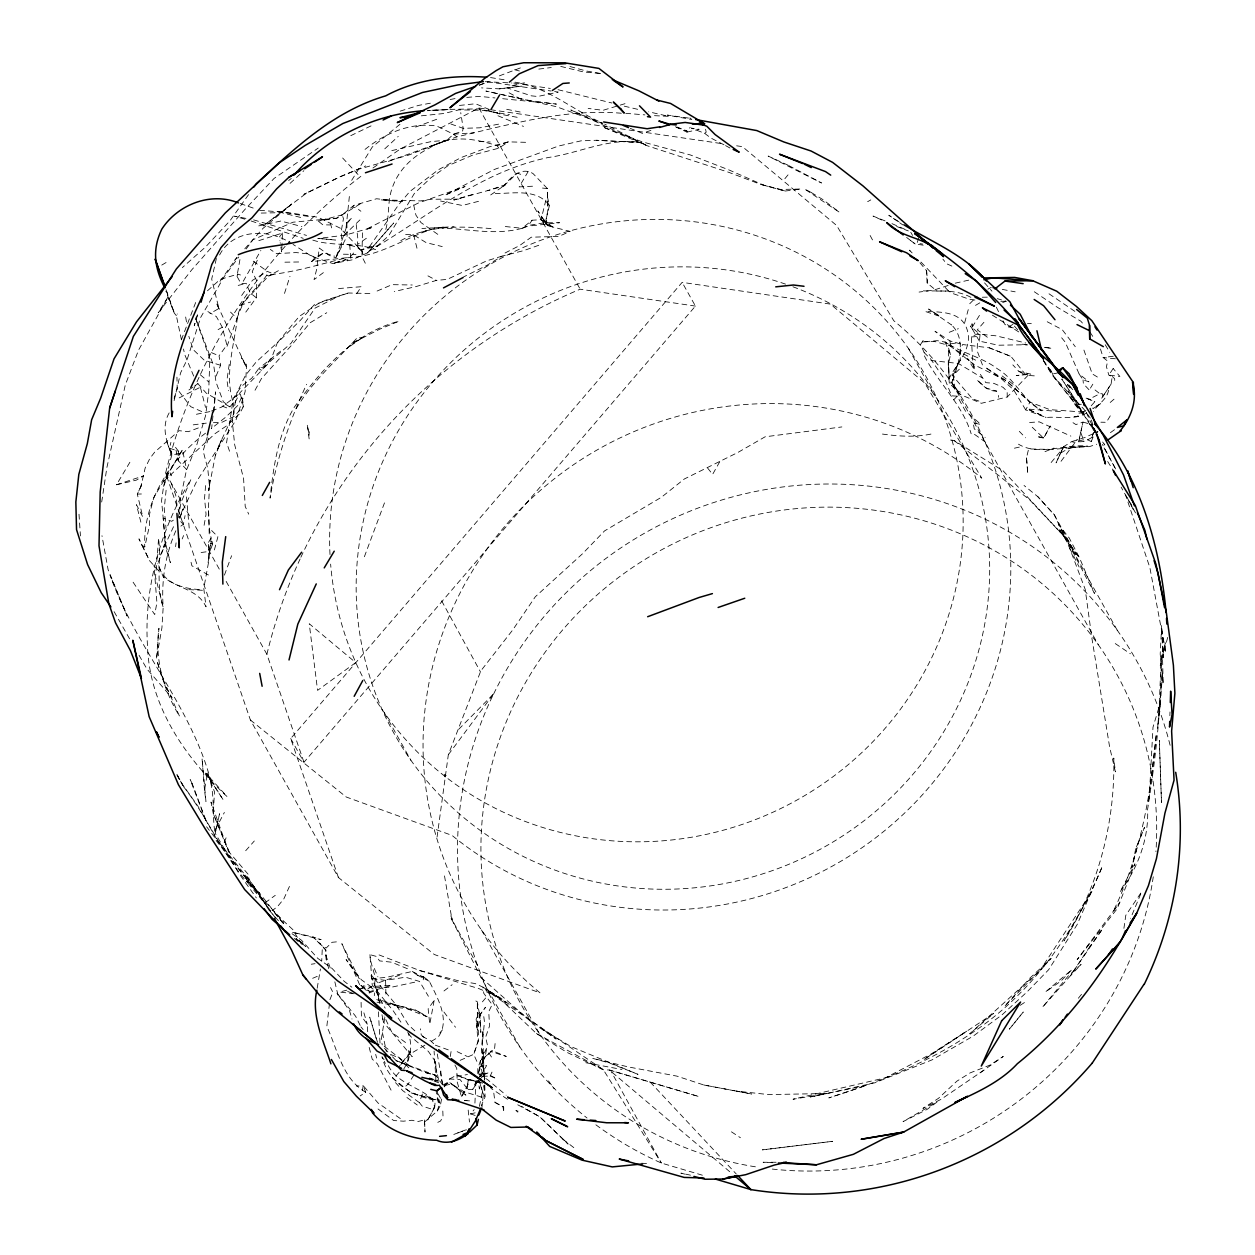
<?xml version="1.0" encoding="UTF-8"?>
<svg xmlns="http://www.w3.org/2000/svg" width="1255" height="1255" viewBox="0 0 1255 1255"><rect width="100%" height="100%" fill="white"/><g stroke="black" fill="none" stroke-linecap="round" stroke-linejoin="round"><path stroke-width="0.75" stroke-dasharray="5 3.75" d="M328.716 968.593L326.284 959.746L325.782 949.972L313.107 936.999L321.107 939.666L292.07 932.167L313.107 936.999L320.072 943.666L322.394 946.192L321.704 961.314M326.284 959.746L325.782 949.972L320.072 943.666M505.059 252.992L519.586 245.572L531.257 237.211L558.742 236.395L570.178 231.406L548.247 225.869L546.003 219.688L547.949 210.04L547.4 188.579L533.046 173.582C521.327 166.24 510.314 177.551 503.647 186.148L453.839 200.031L472.962 194.352M403.686 1069.103C410.793 1058.2 413.036 1044.458 407.781 1032.269M948.278 364.829L948.482 347.713L950.537 354.6L948.278 364.829L949.204 377.535L948.451 361.817L949.204 382.995L960.483 394.635L981.363 403.294L1007.263 396.988L1029.492 373.833L1016.252 375.59L1030.826 374.147L1018.95 371.464L1012.832 364.891M482.798 1039.015L484.461 1021.727L483.677 1015.797L479.771 1014.762L480.822 1032.457L480.1 1014.573L485.512 1007.263L480.1 1014.573M479.206 1012.581L479.41 1021.79L477.402 1030.135L476.131 1019.138L479.206 1012.581L477.324 1001.788L474.594 1000.235M468.178 1110.048L469.48 1122.033M362.444 232.803L361.942 256.538L366.962 266.593M468.178 1084.147L460.805 1097.733L467.142 1088.352L468.272 1079.535L475.629 1081.685L479.222 1081.496M245.776 312.119L256.334 297.764L256.82 280.885L252.224 271.755L257.887 258.922M977.394 343.399L977.159 350.835L982.916 366.193M1169.88 715.727L1170.005 711.962M384.846 1017.319L381.3 1039.344L382.226 1044.897M424.535 1119.931L425.006 1132.057L424.535 1119.931L417.68 1121.594L411.969 1120.26L403.404 1121.186L393.678 1120.542L375.543 1107.145M346.098 227.579L349.486 195.262M374.319 995.701L374.445 992.862M204.502 790.179L202.055 758.506L205.946 801.427L204.502 790.179L207.452 773.049C216.001 792.376 211.53 813.209 215.06 833.289L219.547 813.742L215.217 833.289L238.764 873.182L256.334 897.874M258.828 240.646L282.532 233.006L281.653 251.894L280.194 242.654M474.923 1103.114L476.037 1079.629M209.209 533.893L208.44 507.742L209.82 480.289L208.408 490.768L215.405 455.251L221.445 440.05L215.405 455.251M207.452 773.049L214.448 791.67L213.334 813.836L230.167 854.106L228.567 851.423L210.997 802.071L213.334 813.836L228.567 851.423L248.914 875.19L248.474 883.551L259.801 893.403L284.054 924.417L274.28 912.479L292.823 929.594L301.122 943.744L305.64 946.458L295.976 938.505L298.549 941.125M484.759 1085.057L485.073 1096.854L481.261 1105.812M479.959 1078.327L479.347 1088.979L478.343 1080.069M379.088 954.93L419.625 970.507L458.765 980.908L475.206 983.559L483.002 987.183L483.787 993.348L492.148 1004.533L488.744 1011.671L489.528 1026.025L485.638 1037.179L487.583 1045.823L481.387 1059.816L492.368 1050.749L490.281 1051.439L506.283 1056.428L492.368 1050.749L480.477 1060.569L482.406 1062.201L483.3 1048.521L484.085 1077.841M979.418 341.125L971.684 327.994L972.029 323.743L972.986 329.908L970.35 325.971L980.045 334.552L979.418 341.125L998.211 345.219L1026.731 344.717M407.828 1061.134L408.706 1050.451L412.189 1056.694L383.465 1022.166L382.21 1016.315M205.6 485.591L204.549 498.047L206.055 514.346L203.875 526.567M213.93 411.311L215.546 391.874L211.624 428.535M423.249 979.794L423.515 976.735L417.24 975.072L412.22 971.464L386.728 977.284L372.155 978.727L375.622 987.544L373.519 991.23L369.205 992.925L359.479 984.344L341.846 943.697L359.228 978.696L346.098 959.557L361.409 979.794L372.672 987.905L391.67 987.167L417.695 981.551M494.595 1048.521L495.349 1040.991M437.069 837.007L448.333 754.71L480.806 670.907L512.683 630.01L535.305 596.784L582.461 553.8L604.518 530.928L661.432 497.247L684.367 478.971L737.94 452.428L765.126 436.787L841.854 426.935M166.115 490.25L164.248 508.62L166.037 528.449M958.475 362.946L953.251 375.12L951.996 382.806L960.483 394.635L955.149 389.929L951.996 382.806C957.989 364.515 967.825 339.917 950.882 324.229L951.604 324.998L928.574 309.028L940.466 316.558L925.155 311.413C940.56 312.071 961.095 311.209 967.009 329.281C973.582 348.466 956.043 363.621 948.607 379.622M481.716 1109.436L483.363 1094.313L479.786 1081.841M175.826 530.771C165.174 555.322 161.268 580.877 163.181 607.2C155.808 584.752 161.22 561.189 158.616 538.222L155.542 577.096L163.181 607.2L161.926 627.767L156.436 659.142L158.946 628.253C154.632 659.393 163.354 689.701 179.559 716.276L160.499 673.464L157.016 660.867L164.829 685.152L172.045 697.827L146.976 669.088L137.642 652.82M329.485 1003.498L326.818 1026.449C337.47 1049.117 342.207 1078.735 365.707 1092.258L360.185 1095.897M178.806 512.024L180.328 499.082L186.399 470.374L196.862 444.615L205.6 415.593L208.707 391.623L209.836 358.585L195.356 317.672L213.821 366.084L216.017 382.179L223.359 401.835L229.963 406.918L233.289 402.635C224.065 374.884 234.277 345.69 237.368 317.672C240.427 298.91 257.149 289.732 266.797 275.065C294.125 272.429 320.103 264.272 346.615 257.73C377.049 257.432 402.918 239.187 430.967 229.445L443.36 226.998M169.158 412.895C161.346 426.527 166.178 441.603 171.81 454.906L163.589 486.407L161.566 500.557L165.487 543.054L157.848 563.62L163.134 576.625C176.484 588.25 197.945 589.081 206.04 606.855L203.765 588.391L208.738 561.299L211.107 537.862L209.412 529.845L208.44 507.742M998.353 397.27L998.572 395.466M175.59 546.647L176.077 542.835M431.453 1041.274L437.87 1037.446C451.078 1020.315 437.211 997.584 429.351 981.284L423.515 976.735M468.272 1079.535L467.142 1088.352L460.052 1079.582L449.541 1078.971L443.972 1086.783M229.21 364.436L226.951 380.045L228.473 390.729M1123.915 928.355L1125.798 915.319L1141.611 891.866L1130.614 918.284M165.346 536.34L163.73 547.337L165.487 543.054L170.382 562.679L165.456 547.023L163.213 518.095L171.715 521.311L175.92 518.378M101.686 502.031L106.91 467.378L125.28 385.065L138.474 350.271L168.201 296.729L158.24 312.762L191.717 269.872L244.772 209.632L274.092 178.43L318.237 148.059M256.334 297.764L250.153 292.854L246.184 283.332L240.976 283.614L236.975 276.226L240.442 256.757M208.079 562.538L211.295 541.407M1111.067 384.124L1101.529 398.447L1111.067 384.124L1112.259 376.484L1108.824 375.135L1106.471 366.742L1107.616 361.064L1103.161 357.581L1100.321 348.545M369.88 293.529L348.325 292.995L325.5 300.29L317.562 304.039L299.176 316.511L277.496 342.537L256.098 362.068L245.353 375.559L236.866 392.831L232.206 420.519L234.701 444.882L243.564 478.265L245.211 506.44L248.71 514.173M450.278 1056.506L451.173 1050.921L433.038 1044.333M317.186 988.234L320.417 969.001M181.347 339.87L196.298 300.824M482.406 1062.201L485.073 1057.4L486.422 1049.698M158.616 570.758L149.612 560.765L138.96 538.866L142.129 545.407L144.733 546.976L149.361 526.237L149.612 513.923L153.816 497.357L182.979 448.976L163.778 481.151L215.17 433.555L227.202 425.429L239.768 413.632L243.439 406.432L242.168 395.921L238.121 405.161L225.931 416.974L211.342 428.551M178.304 517.515L181.097 502.298L190.964 479.347C160.766 529.328 143.839 587.089 147.478 645.682C149.314 705.436 184.626 757.032 227.092 796.596L205.71 773.111L223.374 800.062L210.134 779.308L210.981 781.755C191.78 706.44 135.744 648.129 110.079 575.214L127.116 616.048L108.118 569.692L101.969 535.712M1063.565 446.733L1056.083 462.86L1063.565 446.733L1071.597 441.635L1074.374 442.34L1083.112 439.83L1087.693 439.815L1091.285 441.619L1092.509 435.124L1095.584 429.445M362.413 1090.219L363.26 1085.732L356.357 1086.061M385.803 229.414C389.693 215.436 387.168 200.8 392.517 187.089C398.902 169.284 412.832 156.389 429.477 148.059C450.2 134.222 475.096 138.505 497.153 145.753L508.338 141.862L525.61 142.317M180.861 526.096L183.34 524.37L185.065 515.632M1080.853 432.85L1084.085 441.493L1078.641 441.901L1082.987 422.088L1092.525 424.755M547.353 196.643L549.439 205.459L546.003 219.688L544.105 220.974L548.247 225.869L544.105 220.974L545.454 218.511L546.678 224.457L537.846 210.997L546.505 224.018L553.173 227.39L543.18 220.017L546.505 224.018M479.379 1106.392L482.375 1092.085L479.598 1081.669M216.378 258.483L211.703 279.049L218.919 308.495L209.93 313.625M179.606 453.432L172.421 454.843L169.566 448.192L170.915 442.34M174.116 400.596L180.579 372.892L187.058 359.793L200.596 317.562L224.08 276.806L238.764 256.993M424.457 1122.096L437.352 1111.036L440.427 1105.326L437.069 1098.015L437.681 1090.83M1026.512 457.793L1027.798 473.888L1026.512 457.793L1028.629 448.929L1052.443 449.463L1087.52 446.152C1065.166 443.533 1038.748 456.569 1018.464 444.176M308.918 432.489L307.193 424.598L309.154 438.952L309.122 431.657M545.862 200.173L541.046 219.703L548.247 225.869L541.046 219.703L532.073 220.221L522.143 228.3C489.121 237.273 455.345 225.022 421.915 228.583M140.874 522.174L136.45 504.667L142.772 516.903L137.313 494.094L140.905 486.485L145.172 467.974L149.847 458.467L154.71 452.114L179.057 430.669L188.36 431.689L199.906 427.359M1167.683 637.414L1160.279 665.715L1161.204 657.102L1165.299 642.827L1162.506 656.334L1163.212 684.414L1160.2 654.106L1161.675 625.178L1163.212 657.714L1161.346 627.39L1165.77 652.898L1149.862 567.589L1125.61 495.066M214.385 549.941L217.899 536.748L210.84 529.751M964.671 322.708L968.264 309.609M437.352 1111.036L438.858 1105.577L436.207 1091.693M140.544 487.662L141.69 483.693M197.396 314.895L194.258 325.767L198.165 312.699M441.556 1099.051L440.427 1105.326L439.062 1099.662L437.069 1098.015M1078.641 441.901L1082.987 422.088L1075.927 424.582L1070.703 421.194M519.852 1047.015L480.947 977.425L452.051 920.025L444.035 873.119M207.342 436.818L203.137 450.937L207.75 468.554L209.412 485.434M918.738 237.666L917.013 243.203L922.629 244.05M284.493 293.419L289.983 276.335M206.934 442.999L209.287 435.767M458.483 199.137L431.359 199.231L420.441 200.91L380.594 199.827L402.353 201.6L376.563 198.761L353.816 205.396L342.223 214.887L343.446 218.668L341.329 230.732L341.47 246.121L335.838 257.824L346.506 227.108L346.866 222.872L351.761 217.711L346.553 224.206L346.866 222.872L347.117 236.097L335.838 257.824L329.249 255.408L319.241 248.019L316.731 269.056L314.048 279.63L323.366 272.633M179.967 518.111L182.916 509.075L179.12 517.939M174.131 398.212L177.237 389.034L176.939 377.128M212.66 543.87L209.93 551.51L208.314 542.74L211.107 537.862L212.66 543.87L208.314 542.74L208.738 561.299M388.313 1065.668C398.055 1084.649 421.915 1087.191 435.124 1101.859L434.701 1107.083L431.908 1109.185L422.245 1106.157L419.327 1102.565L422.417 1093.889L432.002 1098.721M227.045 346.286L237.368 317.672M224.425 575.135L231.595 555.73M364.374 556.749L384.595 502.58M484.43 1077.747L483.897 1070.107L480.477 1060.569L477.81 1068.429L477.747 1074.735L479.943 1066.452L482.453 1063.032L478.422 1073.056M235.124 402.353L240.05 392.658L261.652 370.413L271.425 358.459L277.292 342.897L300.306 320.402L314.425 304.589L348.325 292.995M1108.573 390.274C1107.004 399.623 1097.717 403.984 1093.529 411.499M329.924 999.67L332.857 992.234L330.567 987.591M1091.285 441.619L1093.168 436.818L1097.968 431.563L1084.681 437.571L1071.597 441.635M163.589 486.407L168.139 474.876M182.179 538.944L183.575 535.556M224.19 842.466L227.186 835.155M216.095 376.045L220.613 365.315L219.045 355.871L226.873 345.015L222.292 327.226L216.378 316.589L204.941 309.844M296.243 408.597C312.338 381.285 336.497 360.42 357.612 337.36L361.832 338.019L351.102 343.745L379.81 329.139L399.012 321.217C352.984 333.234 321.092 370.084 294.329 407.153C277.935 434.638 273.433 466.829 270.06 498.125C276.571 458.593 289.717 420.535 306.596 384.297M1034.293 375.857L1026.135 375.308L1010.934 356.404L989.238 347.808L962.554 344.529L960.42 349.533L960.201 360.122L952.121 375.104L972.421 398.808L980.986 401.788M236.975 276.226L237.885 274.139L241.76 275.41M289.45 886.438L283.818 898.925L277.606 906.471L272.1 910.722M160.389 555.055L174.225 525.202M490.172 1076.1L496.431 1078.641L485.952 1073.182L481.12 1074.28L481.826 1076.272L490.172 1076.1L491.991 1072.115M369.205 992.925L369.849 991.544L391.638 985.379L371.621 986.54L366.507 989.85L359.479 984.344L369.849 991.544L366.507 989.85M1092.509 435.124L1095.584 429.728M468.052 1089.497L472.711 1089.356L477.653 1081.057M140.905 486.485L137.313 494.094L141.407 493.984M179.261 518.001L196.659 481.371L235.971 420.096L245.133 391.67L246.592 364.938L241.478 357.659L246.513 367.276L216.252 302.753L218.919 308.495M218.15 447.188L234.105 413.036L233.289 402.635M361.832 988.611L363.26 985.803L370.523 987.23L375.7 990.964L385.191 1008.157M215.374 829.571L224.363 812.456M181.41 339.697L176.343 315.648L177.269 313.938M434.293 1107.898L427.5 1120.448L434.701 1107.083L432.285 1099.647C410.212 1095.254 387.575 1080.461 382.289 1057.416M255.032 390.258L261.401 378.649L291.395 345.439L310.063 322.802L326.771 312.73M1060.381 411.593L1027.5 409.036L1025.696 409.883L1013.663 389.866L1001.6 379.01L985.175 367.291L1006.086 380.61L1029.947 402.133L1025.696 409.883L1046.105 417.523C1060.083 416.08 1074.641 420.88 1087.144 412.503L1077.527 413.287L1078.092 416.519L1070.546 416.77M719.727 461.777L712.605 474.39L707.679 468.115M243.25 281.277L260.867 250.435M505.294 226.528L522.143 228.3L528.041 226.151L532.073 220.221M979.465 315.397L971.684 327.994M116.495 484.759L143.713 475.818L136.356 480.132L116.495 484.759L130.504 461.228M480.053 1076.555L486.642 1065.511L479.943 1066.452L480.053 1076.555L487.944 1072.915M1110.283 415.829L1106.345 422.308L1100.87 422.198M1090.422 388.124L1092.838 384.187M351.698 180.344L372.327 146.961L400.549 123.806M410.636 1051.361L398.557 1067.33M477.151 1080.508L474.186 1085.183L478.484 1080.649L475.629 1081.685M478.139 1078.955L481.12 1074.28M413.915 1075.049L408.126 1084.1L404.267 1087.473M675.425 126.724L686.971 132.12L690.203 127.226M356.687 293.67L361.346 286.705L336.12 288.76M219.625 254.938C233.022 228.739 269.496 228.237 291.458 243.58M219.97 281.371L236.866 257.652M472.711 1089.356L478.783 1080.633M1061.04 461.291L1077.433 439.375M248.553 194.603L230.041 220.723L205.647 246.89L182.336 267.597M241.65 295.49L252.412 280.351L267.346 271.409L274.202 274.17L268.57 276.037L241.729 304.385L243.752 301.655L236.881 318.378L229.822 311.397M353.816 205.396L352.514 207.216L356.169 207.703L360.891 211.264M246.137 249.023L252.961 239.752L293.043 222.198L336.795 218.182L342.223 214.887L318.174 221.053L322.88 224.849L330.002 224.927M369.425 246.78L398.635 204.753L409.742 191.591L438.434 169.723L461.071 157.581L489.685 146.725L508.338 141.862L498.863 148.168L473.041 154.977L448.082 165.66L430.967 177.708L414.432 193.348L388.642 235.846L377.175 246.09L361.503 249.745L369.425 246.78L377.175 246.09M448.333 754.71L493.623 693.858A364.264 352.169 -29.2 0 0 477.527 965.456A363.777 351.698 -29.2 0 0 587.011 1118.001M282.532 233.006L279.316 237.117L279.912 240.803M444.254 1086.908L447.878 1082.375L443.674 1085.528M528.182 171.527L519.131 186.901L533.689 186.164M923.178 340.45L920.59 344.45L924.198 352.671L923.335 353.753C936.748 381.818 961.973 403.216 971.166 433.775M784.861 178.728L789.05 173.614M1078.343 998.227L1081.794 994.023M400.878 1064.522L408.989 1054.671L425.037 1045.101M1051.141 462.53L1063.628 447.549L1087.52 446.152M439.783 1033.053L442.513 1029.79M482.422 1001.851L486.234 997.301M395.858 1076.178L400.141 1071.08M475.174 1115.46L470.562 1113.891L474.17 1109.655M338.411 877.496L290.705 738.552L682.155 282.359L830.434 304.118L924.653 382.979L981.771 478.171A340.544 329.234 -29.2 0 0 505.216 525.861A340.544 329.234 -29.2 0 0 540.074 992.893L434.246 954.475L338.411 877.496L250.404 720.025L165.629 473.088A525.735 508.291 -29.2 0 1 285.167 246.341M290.705 738.552L303.961 762.271L695.427 306.095L682.155 282.359M346.615 257.73L311.569 261.62L315.099 257.557L323.868 252.773L334.52 256.13M367.605 252.82L393.678 222.998L367.605 252.82L351.902 259.911L332.857 263.566L311.789 256.381L293.027 244.396M983.92 322.315L977.316 329.845L987.999 337.705M1091.191 405.836L1094.862 401.663L1084.947 397.647L1094.862 401.663M245.682 850.733L254.31 840.991M234.387 260.46L236.975 257.542M244.756 248.835L262.891 228.488L291.74 203.969L263.346 225.9L306.644 193.003L339.948 176.829L365.691 165.927M353.706 253.008L347.259 260.224L345.753 259.675L332.857 263.566L345.753 259.675M271.425 358.459L263.252 367.04L258.718 368.594L251.863 378.084L241.368 386.43L233.367 398.306L226.59 442.56L229.947 452.443M953.706 399.843L957.204 396.172L965.44 411.044L980.924 424.425L973.205 422.951L974.272 428.865L985.206 437.446M458.781 729.233L493.623 693.858M969.739 303.741L977.143 296.243M479.724 1079.394L485.952 1073.182M343.745 235.595L360.53 219.343M959.322 369.237L953.251 375.12L955.149 389.929L960.357 392.156M306.644 193.003L303.836 194.4L339.948 176.829L358.648 169.205L408.706 155.071L447.062 140.184L453.494 134.191L462.593 131.069L463.189 128.339L460.726 112.621M384.783 148.827L398.243 136.418M290.078 183.356L303.867 170.711M207.483 290.784L220.064 279.473L237.885 274.139M1110.22 402.463L1116.338 397.192M280.571 351.149L258.718 368.594L261.652 370.413L271.362 360.326L291.003 343.305L315.099 308.071L337.015 297.059M205.506 433.195C170.225 459.832 142.897 501.467 144.733 546.976M288.634 180.532L291.317 178.445M443.988 990.979L452.145 984.704M503.647 186.148L517.186 173.127L522.441 174.931M365.048 149.392C385.269 133.203 410.354 122.08 436.756 126.033L453.494 134.191L456.836 136.873C511.02 124.214 565.503 108.354 621.868 113.279M265.04 902.8L275.269 895.348M1110.424 432.661L1114.707 429.571M311.569 261.62L323.868 252.773M686.971 132.12L699.176 129.296L691.364 128.12L704.62 133.312L706.204 132.183L705.53 129.234M980.03 1072.899L1003.263 1056.443L989.756 1065.197L970.084 1072.915L956.89 1081.167L938.458 1098.345L922.927 1108.369L941.077 1099.317L983.857 1070.186M188.925 389.96L193.443 386.791M194.949 385.74L197.961 383.638M366.382 238.262L357.424 244.521L357.895 239.125L356.216 224.472M350.396 346.004L361.832 338.019M286.454 244.898A525.735 508.291 -29.2 0 1 360.201 176.861L363.385 174.649M372.97 167.982L400.094 149.125L478.908 107.993L488.603 109.42M490.705 194.933L505.639 184.626L487.615 190.713M1020.268 1005.286L1024.457 1002.525M1093.074 408.612L1100.494 403.734L1092.634 408.173M481.387 1059.816L485.073 1057.4M360.263 203.843L336.795 218.182L318.174 221.053M538.756 245.29L523.712 250.608L502.141 256.114L487.066 265.26L463.597 276.916M975.496 305.404L981.363 301.906M161.77 265.087L167.166 261.887M1002.965 320.747L1004.628 324.135L1008.534 326.928L1012.973 324.339M218.088 329.641L222.292 327.226M369.111 251.173C427.092 216.989 480.712 171.559 548.372 157.487C579.669 153.094 609.303 137.203 641.634 142.599L596.423 140.278L581.034 140.842L558.381 146.082L494.345 169.472L445.007 195.215L465.072 186.524L418.15 203.09L365.346 229.712L372.986 227.249L345.203 235.14L318.582 238.419L335.399 240.05L317.688 238.34M1060.679 453.008L1067.738 448.945L1074.547 447.141L1071.362 447.659L1089.45 446.607L1096.76 444.223M1102.91 397.019L1102.361 393.725L1099.819 393.756L1088.807 399.357M867.644 201.663L870.782 199.922M987.92 289.168L991.246 287.332M1087.693 439.815L1093.168 436.818M278.39 270.704L268.57 276.037L266.797 275.065M449.541 1078.971L456.945 1075.002L467.268 1079.426L482.281 1082.955M974.57 367.229L972.845 363.699L967.511 358.632L974.664 370.115L972.845 363.699L971.307 336.952L977.253 333.924L996.078 335.838L1025.696 342.991M179.183 397.882L199.592 387.607M433.352 1099.129L432.285 1099.647L439.062 1099.662M437.775 1122.347L440.599 1120.966L443.015 1116.275L442.811 1111.052M350.773 135.666L371.213 125.814M522.143 228.3L528.449 225.445L544.482 222.763L559.542 222.715L528.041 226.151M460.13 1060.35L473.731 1054.31L478.626 1040.238L477.324 1001.788L477.402 1030.135M377.096 291.035L392.109 284.65L412.252 284.995M312.652 978.304L320.182 975.119M176.955 774.931L180.281 781.394L197.788 805.945L216.801 839.438L251.8 883.363L266.876 905.922L247.502 882.532L244.803 874.453L248.474 883.551L247.486 875.77L248.914 875.19M400.769 240.646C429.43 224.41 462.766 226.261 494.36 228.849M499.349 75.88L522.237 67.205M1044.976 451.659L1053.965 448.051M949.235 332.308L958.365 328.653M453.792 1134.457L465.432 1129.986M211.546 410.981L221.759 407.044L240.144 393.097L243.439 406.432L233.963 416.472L222.261 422.151L213.397 422.7M1085.889 410.777L1082.516 412.079L1085.904 412.44M388.375 161.409L447.062 140.184L431.124 141.595L389.191 151.212M479.488 85.152L488.258 81.873L551.118 91.019M379.653 1003.451L376.72 988.752L379.104 998.07L374.445 984.265L399.545 975.182M415.625 127.084L439.172 118.362M447.062 140.184L429.634 146.647L456.836 136.873M457.793 1132.904L466.468 1129.814M479.175 85.089L488.258 81.873M650.906 130.379L642.356 133.375L630.261 128.355M1002.667 302.518L1006.275 301.263L997.239 298.659M948.137 285.481L933.814 290.093L919.068 292.07M955.29 283.159L970.005 279.865M239.94 305.42L250.639 302M400.188 111.13L418.448 105.42L433.352 102.643M502.141 256.114L486.799 260.805L447.172 279.394L436.411 280.383L415.703 286.689L394.274 291.505M625.006 103.679L602.98 110.314L588.171 108.416M421.962 231.971L431.908 229.194M346.898 990.132L339.619 992.062L354.271 993.756M238.199 285.418L246.184 283.332M443.156 1084.43L449.902 1082.673L465.903 1095.144L449.902 1082.673M478.484 201.333L462.358 205.491L440.521 201.004M470.562 1113.891L475.159 1112.824M512.087 85.638L524.449 82.783M1014.432 448.192L1021.445 446.623M258.75 225.884L280.838 221.037L301.875 226.59M1058.483 372.751L1053.133 373.896L1043.25 360.216M444.85 1085.418L451.612 1084.053L464.036 1091.74L484.508 1097.999M196.408 414.276L209.852 411.624M498.58 124.151L479.912 127.806L463.189 128.339L449.463 123.508M450.121 99.506L457.557 98.125M930.959 434.073C914.205 437.571 897.105 436.191 880.069 433.728M456.945 1075.002L457.918 1076.178L467.44 1074.531M950.804 343.854L959.699 342.411M372.155 978.727L385.599 980.359L405.506 977.206L419.547 981.457L428.41 996.282M311.303 964.216L315.021 963.683M193.239 424.849L206.291 423.123M1113.279 356.232L1103.161 357.581L1116.307 358.867M201.114 552.498L208.393 551.541M499.239 88.838L521.531 86.156L499.239 88.838L481.512 87.881M785.191 191.042L801.161 189.003L780.657 189.458L761.095 184.532L728.606 172.264L647.392 145.815L602.635 126.912L641.823 141.705L690.423 154.977L728.575 169.77L764.075 185.316L785.191 191.042L761.095 184.532M538.819 69.088L551.259 67.535M459.456 105.436L475.52 103.757L492.556 110.848M171.81 454.906L166.052 439.94M336.403 941.878L332.104 942.285L326.206 947.996L322.394 946.192M421.351 115.821L444.05 113.483L458.875 109.86L482.077 110.267L509.483 114.676M357.942 988.658L363.432 988.156M466.766 97.404L479.645 96.384L495.003 97.937M1077.778 404.534L1081.324 404.267M971.307 336.952L979.841 336.34M1029.602 422.496L1039.25 421.853L1070.86 436.113M453.494 134.191L473.982 132.795M949.204 382.995L951.996 382.806M434.638 227.798L454.137 226.653M448.082 109.483L427.531 110.675L448.113 109.609L430.779 110.299M449.949 109.373L478.594 108.887L497.67 112.981L494.266 111.57M495.239 193.584C513.264 193.474 536.999 188.391 549.439 205.459M261.228 213.068L281.591 212.644L302.188 217.852M284.916 262.185L301.812 261.934M982.304 297.231L988.014 297.153M1000.8 301.31L1006.275 301.263M188.83 589.63L202.431 590.289M970.899 297.372C956.294 289.246 939.32 291.301 923.319 290.878M974.884 300.023L969.284 299.192L952.106 293.294L948.592 291.019L936.967 291.066L927.021 282.94L926.614 270.813L919.24 261.95M343.384 254.2L355.965 254.467M312.809 240.113C333.328 246.827 355.636 241.839 375.669 249.698M1027.061 344.419L1021.696 344.231L1027.359 345.015M419.625 970.507L479.049 988.689L497.419 996.517L487.348 989.944L506.236 1002.651L485.638 989.709L503.914 1002.494L536.387 1033.493L566.946 1052.349L603.373 1069.762L609.365 1070.013L698.878 1096.572L609.365 1070.013L731.555 1173.268M772.656 1162.726L763.134 1162.271L776.751 1162.255M485.324 81.685L511.867 82.987M513.766 83.065L550.317 88.43M479.065 141.439L490.25 141.988M654.498 115.664L668.868 116.37L648.678 111.805M641.634 142.599L596.423 140.278M464.491 1100.588L470.107 1100.886L464.695 1100.4M405.647 234.465L413.648 234.889L426.167 242.639L442.246 246.576M1027.469 323.445L1031.328 323.665M957.204 396.172L951.588 395.811L945.611 380.861L930.535 358.836L924.198 352.671M641.572 1163.228L646.513 1163.558M1083.426 412.064L1049.902 409.648L1029.947 402.133L1006.086 380.61L974.445 364.923L945.219 342.113L937.234 340.67L921.703 341.94L934.426 341.438L952.137 346.411L945.219 342.113C961.565 353.204 981.692 356.765 997.568 368.892C1015.53 379.528 1023.327 401.02 1041.979 410.824L1029.947 402.133M259.612 210.322L287.301 212.44L318.19 217.288L340.34 228.237L362.381 251.533L363.26 256.569M625.727 113.326L644.913 114.88M490.532 77.559L507.538 80.32M502.69 98.706L556.436 104.102L526.849 100.055L485.905 91.066L556.404 106.691L602.196 123.367L570.837 109.985L647.392 145.815L604.596 124.072M542.474 188.062L547.4 188.579L547.949 210.04M930.975 360.467L958.381 363.464L982.383 377.959M483.002 987.183L500.337 997.819L556.153 1039.062L539.446 1027.516L571.088 1046.654L638.011 1074.358L609.632 1063.063L592.736 1058.357L628.033 1066.876L676.9 1076.131L703.882 1085.01L736.23 1091.066L768.593 1094.58L826.778 1093.513L875.017 1082.751L932.026 1059.879L973.127 1036.159L1002.117 1014.777L1027.092 991.874L1048.631 969.739L1077.151 924.574L1102.455 866.17C1074.421 932.575 1031.626 994.086 970.382 1033.995C927.006 1063.189 878.343 1082.202 828.833 1097.89L866.828 1085.246L810.259 1097.011L826.778 1093.513L793.034 1099.239L885.418 1077.825L931.367 1053.839L966.93 1031.045L923.555 1059.769L993.678 1013.46L969.691 1033.822L1039.893 970.46L1004.471 1006.432L1029.743 978.273L1051.141 958.459L1040.16 970.193L1091.991 891.301L1064.02 940.952C1098.486 886.846 1115.24 822.072 1113.765 758.083L1115.397 771.809L1109.608 746.882L1091.866 637.995L1085.23 589.442L1069.668 548.168L1054.373 514.864L1037.932 496.776L1024.033 485.465M688.477 118.064L667.346 115.099L691.834 119.523L687.411 115.742M1044.348 347.4L1051.91 348.466L1044.819 347.07M382.148 1000.627L402.777 1006.965L427.045 1016.77C411.64 1005.616 391.686 1006.008 374.696 998.792M490.532 109.703L723.053 143.807M736.622 145.8L742.427 146.647L836.646 225.508L893.764 320.7A340.544 329.234 -29.2 0 1 928.637 787.732A340.544 329.234 -29.2 0 1 452.067 835.422L346.239 797.003L250.404 720.025M300.886 557.236A525.735 508.291 -29.2 0 1 580.187 289.199L695.427 306.095M950.506 440.034L954.161 440.568L1003.074 470.75L1065.777 538.144L1117.75 631.155M910.675 240.584L915.162 243.956L926.017 245.604M554.647 91.568L558.193 92.101L537.689 96.494L531.351 95.835L507.083 87.834M600 73.496L583.324 71.912L558.334 65.809M199.372 589.536C182.022 588.532 162.475 582.869 157.848 563.62M277.496 211.499L308.73 216.519M351.667 245.258L346.443 244.411L356.828 247.031L362.381 251.533L357.298 246.388M558.036 89.701L611.86 103.004M600.439 73.465L586.163 70.97L568.123 65.997M517.17 117.295L502.016 114.566L488.007 110.44M377.002 1002.18L402.777 1006.965M585.834 1062.734L621.931 1069.48M1002.29 289.403L1015.185 291.835M703.882 1085.01L751.651 1094.015L736.23 1091.066M245.949 218.401L234.465 216.174L249.29 220.472M253.62 219.892L306.518 235.407M506.691 109.295L522.864 112.558M1008.534 326.928L1016.864 328.622M690.485 1175.166L680.885 1173.143L688.336 1175.009M977.253 333.924L980.045 334.552M434.575 1080.241L438.215 1081.057L435.83 1075.347L396.156 1060.679L392.266 1056.553M637.666 109.311L622.951 105.859M442.623 1084.932L435.83 1075.347L425.712 1072.649L396.156 1060.679L409.867 1066.013L383.277 1045.525M482.485 1083.049L457.918 1076.178M514.974 82.171C547.855 87.05 573.017 110.487 602.886 123.21M514.534 69.731L521.625 71.566M425.712 1072.649L435.83 1075.347M400.91 1022.135L393.301 1010.95L372.233 985.034L369.958 954.647L376.5 956.467L379.606 960.906L391.638 962.209L409.852 969.707M411.138 1092.901L435.611 1099.898L411.138 1092.901L391.623 1077.292M950.537 354.6L943.289 338.066L935.006 331.273L949.909 340.889L962.554 344.529M251.157 221.006L303.224 238.34M702.376 1175.198L661.338 1163.04A363.777 351.698 -29.2 0 1 593.082 1122.707M434.716 1079.975L438.215 1081.057M220.613 365.315L204.22 360.185L193.223 349.643L188.846 336.309M1079.112 373.974L1083.034 379.873L1088.948 381.818L1079.112 373.974L1065.228 342.129L1059.91 335.697M347.666 991.497L352.624 993.191M169.566 448.192L178.524 451.298L178.539 460.977L186.634 469.574L182.43 449.745M240.207 203.53L256.083 209.083M676.429 127.257L686.987 130.991L677.088 127.053M434.057 1081.041L442.717 1084.273L436.379 1049.117M896.619 226.465L908.338 230.936M222.072 406.102L227.155 408.048L229.963 406.918L206.275 393.144L195.921 381.457M391.105 1054.686L399.09 1057.808L410.511 1069.574M989.238 347.808L1010.934 356.404M885.073 220.896L873.025 216.08L884.822 221.398M891.976 223.641L906.769 230.12M497.968 115.758L523.476 126.41M211.373 352.608L219.045 355.871M1041.666 415.28L1027.5 409.036L1046.105 417.523M951.87 266.076L946.521 263.707L942.897 259.142M201.726 411.546L190.666 406.651L177.237 389.034M417.24 975.072L429.351 981.284M457.149 1051.659L467.425 1056.553M412.22 971.464L420.833 975.715L424.645 979.057M315.099 257.557L307.726 253.839L296.149 252.569L276.398 253.62L270.28 249.384M955.588 349.941L977.41 361.064M723.947 144.764L710.738 137.956L704.62 133.312M1047.219 321.751L1062.232 329.657L1075.284 346.725M446.215 775.574L444.207 774.508L445.807 778.837M509.075 92.823L524.041 100.792M1018.95 371.464L1026.135 375.308M427.939 275.865L436.411 280.383M422.229 1036.332L430.794 1040.913L433.963 1043.972M536.387 1033.493L603.373 1069.762L661.338 1163.04L611.201 1071.566M507.538 1099.239L490.972 1088.399M517.719 1104.777L539.744 1116.777L568.123 1144.074L539.744 1116.777L521.296 1106.22M493.811 1093.152L494.988 1102.392L503.694 1107.161L503.71 1112.197L503.035 1106.784M494.988 1102.392L503.694 1107.161M725.594 145.611L730.175 148.137M208.424 574.978L191.905 565.785L190.195 558.789M452.365 918.958L450.812 915.852M390.117 1002.965L398.321 1007.577L414.997 1009.726L427.045 1016.77M1018.778 331.947L989.411 313.279M1073.7 398.886L1089.622 424.08L1092.195 425.586L1097.435 433.665M1097.388 377.018L1092.211 373.849L1083.755 349.58M478.469 1073.841L487.583 1079.661L506.142 1095.207M898.925 221.79L888.807 215.232L898.125 221.664M1072.805 389.63L1067.425 384.563M731.445 1131.837L740.419 1137.72M503.914 1002.494L603.373 1069.762M1034.324 291.772L1057.808 307.585L1080.775 321.139L1084.32 325.218M1115.256 643.58L1130.394 653.761M1049.007 293.796L1075.253 311.632M292.023 933.72L301.592 940.324L317.75 958.365L332.026 968.389L344.199 981.316L351.855 987.214M899.678 222.747L902.784 224.896M437.807 234.356L420.99 222.606L415.938 215.123L413.491 204.157M400.282 1118.55L378.084 1103.02L363.26 1085.732L365.707 1092.258M974.476 434.34L986.744 443.031M253.243 261.181L267.346 271.409M406.902 1097.466L417.272 1105.012M405.553 1042.513L391.984 1032.536L384.14 1016.048M906.612 237.446L915.162 243.956M1002.165 375.935L1014.605 385.379M562.915 1139.242L575.982 1149.313M294.298 938.458L298.392 941.627M1095.05 389.944L1099.819 393.756M954.161 440.568L1029.555 499.741L1065.777 538.144L1059.565 529.845L1069.731 545.784L1094.454 593.427L1079.457 557.706L1069.197 537.94L1058.577 524.496L1076.053 554.679L1054.373 514.864L1037.932 496.776M419.327 1102.565L402.792 1090.689L393.254 1080.147M200.361 374.821L208.769 381.944M530.567 1021.397L480.947 977.425M424.08 1037.352L421.209 1034.826L420.503 1028.802M414.84 1030.826L408.252 1024.723L396.549 1005.443L376.233 980.798L370.351 959.777L369.958 954.647M1112.259 376.484L1114.644 378.712L1114.911 383.214M1032.237 427.249L1043.627 438.152L1050.215 425.978L1043.627 438.152L1036.818 436.52L1043.58 437.603L1045.274 440.019M948.592 291.019L918.911 259.879M912.134 252.93L909.42 250.137L911.883 253.102M1019.311 431.344L1025.539 437.791M180.72 521.641L183.34 524.37M1088.995 389.709L1083.394 383.795L1083.034 379.873M384.485 1048.286L390.964 1055.173M650.231 1082.139L736.309 1174.037M342.646 158.005L360.201 176.861M984.548 282.877L991.952 291.129M1014.385 326.065L1018.166 330.332M278.437 920.731L270.86 912.15L260.287 896.541L206.604 826.778M360.954 1026.919L363.134 1029.524M1069.731 545.784L1079.457 557.706L1059.565 529.845M176.343 315.648L174.32 313.138L165.864 291.333M1068.774 384.846L1071.08 387.732M216.142 840.536L260.287 896.541L282.297 920.103L283.724 923.46M178.524 451.298L175.245 446.984L178.539 460.977M275.551 918.299L251.8 883.363L270.374 912.228M443.925 1012.016L455.502 1027.249M360.201 1025.398L355.651 1016.315L336.999 993.113L349.518 1010.667L351.98 1019.029M183.701 786.854C207.357 817.162 221.821 853.541 247.502 882.532L246.733 881.073L259.801 893.403L252.333 885.732L247.486 875.77M1089.622 424.08L1096.117 433.038M1102.627 442.011L1104.792 444.992L1102.69 441.76M548.513 1080.916L554.098 1088.618M367.699 1031.688L367.244 1024.221L361.409 1016.173L361.064 1001.019M1090.297 418.119L1083.912 409.224L1054.545 377.457L1043.972 361.55M384.077 1059.769L381.975 1056.82L385.301 1063.393M497.153 145.753L498.863 148.168M408.518 1033.304L410.683 1036.489L428.363 1051.392L434.246 1059.91L439.407 1083.206M114.111 611.671L130.159 639.815M133.108 582.21L154.726 614.589L156.906 602.557L153.926 564.828M980.359 374.366L985.834 382.649L993.725 383.308L1002.98 387.277L1007.138 391.356L1007.263 396.988M1090.015 332.167L1092.964 336.716M488.823 1052.804L493.372 1059.989M182.854 785.489L176.986 774.57M1107.694 461.511L1113.797 471.347M1135.54 512.903L1121.139 487.144M1078.798 405.898L1083.991 414.542L1054.545 377.457L1050.168 369.409M1105.231 344.717L1109.718 352.279M1043.736 360.954L1051.486 374.147L1082.124 412.487L1068.146 390.964L1073.637 403.043L1091.113 424.237L1095.741 432.693M910.785 232.301L912.558 235.422M482.375 1092.085L485.073 1096.854M438.058 1093.889L441.807 1100.572M952.435 383.732L1098.313 644.756M908.432 348.419L934.959 395.874M478.908 107.993L580.187 289.199M384.359 712.793L410.887 760.248M481.418 929.861L539.289 1033.414M477.527 965.456L451.173 918.221L452.051 920.025M165.629 473.088L219.515 569.535M226.151 581.394L266.891 654.279L303.961 762.271M1104.086 447.925L1116.15 469.919L1102.408 444.364M441.635 600.847L480.445 671.849M454.906 1064.993L456.757 1068.397L457.244 1082.124L460.993 1095.05M870.123 235.501L873.135 241.07M1095.992 432.442L1093.246 427.327L1094.815 432.599M177.441 775.261L182.806 785.191M391.074 1090.156L377.331 1063.816L372.217 1059.126L368.954 1046.544M1127.163 497.513L1133.406 509.734L1130.473 502.784M1069.668 548.168L1079.127 567.009M170.037 472.743L171.559 475.786M996.345 307.177L998.823 312.275M142.129 545.407L149.612 560.765M1086.375 412.613L1095.238 432.206M476.837 1061.369L473.731 1054.31L477.998 1041.289L476.131 1019.138M374.319 968.452L377.896 976.861M193.694 376.092L184.752 354.616L183.481 349.016M171.26 483.206L175.684 494.909L177.269 506.8M166.005 289.717L174.32 313.138L166.586 291.27M325.751 954.945L331.336 971.135M1091.285 419.986L1095.458 432.238M377.52 1042.387L369.723 1017.13L377.237 1041.948M442.717 1084.273L441.164 1079.08L440.834 1071.001M330.285 223.092L332.544 230.857M363.903 1012.816L367.244 1024.221M200.518 387.748L205.522 407.42M375.684 1054.373L376.61 1058.043M413.648 234.889L417.099 248.725M1092.195 425.586L1094.031 433.116M334.85 981.849L338.097 995.607M382.446 1032.692L386.352 1051.643M376.72 988.752L379.716 1003.592M381.959 1014.73L383.465 1022.166M185.662 316.997L186.932 324.731M380.014 1043.062L378.445 1011.812M949.909 340.889L950.772 347.462M480.477 1060.569L482.689 1077.904M483.693 1085.606L484.43 1091.395L484.289 1085.591M186.493 496.917L189.395 530.159M435.407 1061.369L436.756 1072.978M926.614 270.813L927.696 283.41M349.69 244.568L350.976 260.507M435.987 1081.261L434.089 1051.062M79.002 514.236L80.446 535.916M385.599 980.359L385.928 995.074M493.686 693.874A364.123 352.043 -29.2 0 1 857.4 485.073A364.123 352.043 -29.2 0 1 1170.225 745.737M755.4 1166.805A340.544 329.234 -29.2 0 1 484.618 799.561A340.544 329.234 -29.2 0 1 855 508.15A340.544 329.234 -29.2 0 1 1155.933 851.674M1153.267 876.774A340.544 329.234 -29.2 0 1 768.876 1168.687M266.891 654.279A525.735 508.291 -29.2 0 1 300.086 558.993M792.925 286.768A319.256 308.667 -29.2 0 1 868.884 816.942A319.256 308.667 -29.2 0 1 359.793 633.916A319.256 308.667 -29.2 0 1 785.552 284.132M330.002 554.553A319.256 308.667 -29.2 0 1 788.438 248.537A319.256 308.667 -29.2 0 1 823.296 783.669A319.256 308.667 -29.2 0 1 330.63 564.123M1161.204 657.102C1161.565 708.134 1155.51 758.946 1147.603 809.271C1148.858 839.344 1137.673 868.272 1119.837 892.132L1134.912 863.848L1117.232 908.667L1077.167 959.62L1119.868 902.502L1113.028 911.773C1140.183 856.616 1150.992 794.603 1156.326 733.83L1148.043 802.463L1149.266 797.16L1153 727.225L1160.499 702.204L1162.506 672.758L1157.549 728.214L1160.499 702.204L1158.836 715.805L1161.204 657.102M482.924 1031.673L482.108 1048.035L484.712 1081.622L481.402 1050.011L482.924 1031.673M517.907 1110.973L517.829 1112.134L515.883 1110.471L517.907 1110.973M375.261 979.779L374.445 984.265L370.241 973.77L375.261 979.779M434.152 1000.47L429.759 1024.237L428.143 1008.8L434.152 1000.47M1135.712 848.694L1131.822 868.099L1138.379 842.654L1144.544 827.296L1135.712 848.694M1113.169 368.515L1108.824 375.135L1119.884 376.453L1113.169 368.515M1090.062 946.223L1070.468 975.715L1042.372 1007.341L1068.381 975.794L1081.104 964.483L1070.468 975.715L1102.706 928.669L1090.062 946.223M1023.202 1012.095L1009.349 1029.163L1023.202 1012.095M1071.205 970.241L1061.087 980.971L1045.321 992.077L1071.205 970.241M936.92 1102.125L927.163 1109.342L903.067 1121.625L936.92 1102.125M355.714 662.593L317.578 690.375L309.248 623.751L355.714 662.593M832.551 1141.328L762.381 1149.862L832.551 1141.328M996.721 391.152C988.375 391.356 982.21 385.489 976.97 379.747L985.975 387.983L996.721 391.152M788.062 165.205L768.138 156.075L821.523 182.979L788.062 165.205M810.934 192.329L804.455 188.909L839.422 212.268L822.982 199.639L810.934 192.329M303.161 943.478L296.808 939.399L303.161 943.478M1069.715 387.622L1067.456 384.579L1069.715 387.622M1078.578 404.659L1061.777 379.073L1078.578 404.659M192.297 783.842L190.18 779.606L206.447 821.947L192.297 783.842M1161.471 802.353L1159.338 740.466L1161.471 802.353"/><path stroke-width="1.5" d="M1169.707 721.39L1169.534 727.053L1172.076 714.44L1170.648 691.176L1170.303 702.518M1103.349 346.647L1089.716 338.897L1089.544 325.437L1087.348 318.158L1076.602 309.452M469.511 1132.245L477.041 1125.06L478.406 1119.397M483.442 81.591L457.887 84.916L422.527 92.478L342.866 123.508L305.2 145.407L279.347 162.805L225.335 212.879L176.406 268.915L133.359 336.418L109.656 408.079L100.196 491.976L99.004 545.815L108.84 603.702L115.523 622.794L130.379 650.529L141.454 678.531M225.712 536.622L222.323 562.13L222.888 584.108M172.672 411.342L171.935 416.707C168.06 372.453 185.771 331.226 204.314 292.164M316.872 990.164C311.005 1015.389 323.21 1040.426 330.912 1063.863M207.389 434.983L212.832 411.813M289.027 659.973L297.827 624.111L316.26 583.904M469.056 1128.81L467.691 1133.924C459.126 1140.481 447.204 1145.046 436.615 1140.246C412.801 1139.791 388.297 1131.445 372.515 1112.887L371.198 1109.404L373.974 1113.232L356.326 1096.133L343.823 1081.543L331.383 1059.487M201.051 302.204L211.797 264.491L221.021 247.612L233.665 233.069L251.988 217.821L276.633 188.862L288.823 177.316L322.457 156.797L314.393 162.256M109.656 408.079L115.287 391.074M466.185 1134.081L467.691 1133.924L468.35 1130.394M478.861 1115.005L480.728 1110.502M778.367 1162.993L816.44 1164.781L853.384 1154.318L884.132 1138.489L903.584 1132.104L967.495 1096.29L954.977 1102.47C977.127 1092.477 1000.612 1081.747 1017.35 1063.707C1060.491 1028.99 1094.893 985.41 1122.566 937.658L1125.5 930.614M480.838 1108.087L475.535 1120.731L467.174 1133.704M279.488 589.693L288.368 570.005L301.639 552.231M190.744 387.638L198.996 370.319M354.177 696.305L362.773 680.539M262.311 495.443L269.652 482.344M1120.135 942.081L1095.944 968.907L1120.135 942.081L1136.653 913.373L1148.451 885.591L1156.435 858.687L1164.922 813.224L1174.053 780.139L1171.621 731.163L1174.884 693.215L1173.394 665.228L1166.428 613.146L1155.886 563.981L1135.32 505.514L1113.263 470.421L1115.617 475.441M1122.566 937.658L1136.653 913.373L1130.065 923.068M491.082 109.373L499.521 95.145M324.229 567.888L334.222 551.196M465.103 1136.355L467.44 1132.7L463.064 1134.442M1092.148 1063.22L1143.98 984.328M1062.907 1019.97L1059.675 1024.88L1062.985 1020.252M1108.102 955.369L1112.495 948.906M253.981 186.932L256.161 183.858C294.768 148.2 333.846 111.099 385.693 95.866C416.55 79.206 452.129 74.861 486.705 77.198M1065.197 1017.162L1067.409 1014.087M294.047 175.104C326.378 137.564 374.79 114.032 423.986 110.754M172.123 276.665L136.513 321.845L114.032 358.836L100.729 398.023L91.631 419.782L87.332 443.58L78.814 474.453L75.849 501.984L76.539 529.641L87.615 564.593L101.247 592.752L110.895 606.934M509.373 82.155L519.193 73.825L538.144 65.589L565.958 63.613M470.421 91.584L449.949 107.757L484.555 78.453L496.102 70.641L502.973 66.766L523.664 62.75L564.672 62.828L598.902 68.398L623.013 86.956L613.805 80.697M994.854 288.885L1004.973 281.057L1032.677 280.712L1056.71 291.191L1076.366 306.393L1091.834 320.668L1133.359 382.571L1133.673 394.415L1132.559 382.289L1133.359 382.571M430.747 1089.356L436.677 1090.799L440.882 1087.63M304.73 168.798L311.177 164.436M552.341 90.47L562.915 83.442L569.252 82.956M436.677 1090.799L441.587 1087.567M1057.918 370.837L1062.703 367.793L1069.135 373.723L1078.265 391.576M1107.381 440.317L1121.264 430.638L1120.056 430.951C1131.179 417.523 1137.846 400.031 1132.559 382.289M288.823 177.316L300.133 170.586M451.518 1142.144L464.272 1135.038M443.501 287.897L463.142 277.496M383.089 120.025L391.513 115.852M321.97 232.536C296.305 247.564 265.385 243.407 238.262 254.718M420.017 112.856L397.286 122.566L434.842 104.902L455.565 93.419L475.551 86.375M647.658 616.723L699.113 597.49L712.401 593.615M718.111 607.483L744.764 598.243M365.44 172.766L392.062 164.029M659.565 127.461L670.484 124.418L676.225 124.951M419.954 112.574L399.953 117.703L407.734 117.013M983.889 279.74L993.003 277.826L1032.677 280.712L1014.668 277.433L985.081 277.904M693.921 1176.421L705.075 1179.245L722.88 1179.041L737.752 1176.076L728.135 1177.002M722.88 1179.041L745.705 1174.68L774.429 1165.016L786.618 1162.334L783.387 1162.35M659.816 126.833L647.125 128.747L603.592 121.955M670.766 124.245L685.167 122.441L703.475 125.092M439.579 1136.371L446.404 1135.649M775.731 286.846L793.395 285.011L804.016 286.281M642.717 1163.934L612.267 1166.899L582.053 1160.153L549.737 1146.442L536.638 1132.073L539.305 1134.52M438.073 1085.418L434.685 1085.402L425.194 1081.026L406.714 1070.907M692.368 123.963L701.121 124.025L706.863 126.269L715.099 134.552L739.211 152.184L733.187 149.486M703.914 1178.006L684.163 1177.41L619.233 1159.055L628.645 1160.906M458.891 1100.306L447.659 1099.725L443.611 1095.05L441.462 1087.787M784.202 1162.726L816.44 1164.781M405.255 1070.499L401.302 1070.233L375.418 1042.764L352.577 1024.017M584.312 1119.727L576.641 1119.193L606.714 1122.77L628.441 1122.801L624.598 1122.535M590.07 1120.119L595.827 1120.527M455.659 1099.584L452.051 1099.255L483.975 1109.875M1004.973 281.057L1023.154 283.646M647.455 116.652L650.561 117.123L639.485 105.812M993.082 287.677L996.768 288.368M656.679 100.008L670.562 103.443L704.761 123.774L699.223 121.955M695.709 119.57L756.781 130.567L783.842 141.956L811.075 151.024L832.614 162.381L863.001 185.928L933.187 248.208M421.853 1077.355L432.755 1079.818M430.308 1083.112L435.611 1084.54M670.484 124.418L658.844 121.013L669.401 124.763M715.428 1179.072L750.866 1189.583L737.626 1175.449M429.461 1078.343L432.959 1079.426M378.602 1044.505C368.201 1041.258 358.13 1034.434 353.832 1024.049M406.965 1071.048L412.079 1072.711M238.434 202.902C210.793 191.623 177.771 204.487 161.848 229.085C152.216 249.055 154.318 266.625 163.746 285.873M802.573 163.511L779.528 154.224L825.492 171.574L830.716 175.135M623.359 125.484L628.535 127.634M612.267 79.645L638.952 90.846L658.875 101.106M901.733 251.753L879.598 241.807L906.659 252.82L918.158 260.632L910.016 256.036M975.01 297.247L994.493 306.189L945.282 280.822L954.726 286.673M365.707 1038.042L377.08 1051.141L390.352 1057.714M401.616 1068.319L387.905 1061.667L384.156 1054.749M804.345 164.217L811.248 167.59M1077.01 324.59L1089.105 330.489M526.159 1126.237L532.151 1129.563M922.064 239.611C969.613 270.86 1012.377 311.13 1043.485 358.914L1028.755 342.442M903.835 224.771C931.994 242.278 964.766 254.671 986.352 280.963M936.136 250.639L943.525 256.695C929.782 236.834 902.596 239.705 886.736 222.59L903.192 234.952M284.948 930.598L289.67 934.771M965.221 273.668L976.421 280.995L995.701 302.502M1034.167 299.474L1043.627 305.734L1054.984 319.743M933.249 246.717L914.644 233.571L942.38 253.981L931.351 246.372M391.607 1018.134L337.407 980.72L300.651 947.399L244.678 889.575L205.522 829.367L178.414 784.673L149.157 716.699L132.81 640.254L141.046 676.696M923.46 240.929L928.198 244.192M438.623 1049.713L448.082 1056.428M451.235 1058.671L492.242 1087.787L390.603 1019.248L355.589 985.661L385.567 1012.958M339.305 1011.844L342.097 1013.962M380.955 1009.648L391.686 1017.915M986.603 311.115L982.398 307.867L1017.601 324.778C1032.771 357.628 1073.229 371.307 1084.524 405.647M482.422 1109.389L496.211 1120.166L510.879 1127.445L527.979 1127.006L526.786 1126.802L545.972 1140.638L582.995 1159.322L545.972 1140.638L541.972 1136.967M375.418 1042.764L336.56 1010.887L319.209 994.87L302.894 975.01L291.442 949.862L274.5 918.644M734.52 1175.778L750.866 1189.583M279.504 925.751L272.1 919.397L264.021 908.683M1004.063 310.079L1017.993 322.708L1014.919 318.958L1043.485 358.914M1010.448 305.153L1020.205 314.252L1031.939 336.936M982.241 277.386L969.064 264.209L1009.899 301.796L1018.825 318.331L1049.211 360.06M280.853 926.033L285.669 932.245M1094.878 424.049C1140.183 475.551 1159.824 545.423 1166.13 612.644M302.894 975.01L306.44 979.324M1060.789 375.182L1018.825 318.331L1062.985 377.645M932.01 245.447L934.442 248.49M1052.584 364.687L1059.44 373.865M439.219 1085.042L447.768 1097.858L446.482 1094.627M1094.94 326.802L1096.964 329.971M1078.092 395.09L1072.743 384.658L1103.49 435.689L1123.507 474.908L1134.504 505.891M158.899 737.014L156.436 731.885L158.883 737.203M1137.391 512.918L1144.858 530.269L1147.007 539.462M1095.693 425.178L1090.093 408.455M1084.414 405.349L1080.178 393.694M164.734 286.109L155.149 259.095L165.299 287.63M1131.069 480.665L1127.586 470.75L1131.053 481.638M1154.082 560.687L1158.02 573.111L1164.546 607.593M1131.602 482.422L1133.218 487.677M1041.634 350.365L1036.928 330.755M259.691 673.402L262.122 686.265M475.974 1118.503L477.041 1125.06M176.908 513.405L179.292 547.823L178.649 538.411M1166.491 618.37L1166.836 624.08M1089.544 325.437L1089.716 338.897M1092.132 1063.205A364.342 352.247 -29.2 0 1 750.866 1189.599M1175.7 772.296A364.123 352.043 -29.2 0 1 1144.199 984.422M1001.678 1020.739L981.284 1066.06L1020.597 1002.039L1001.678 1020.739M1126.692 420.064L1123.743 425.822L1117.342 427.453L1126.692 420.064M1062.703 367.793L1058.483 372.751L1077.276 388.077L1062.703 367.793M903.584 1132.104L861.354 1139.226L903.584 1132.104M564.985 1120.966L507.71 1097.262L564.985 1120.966M564.875 1125.359L551.306 1118.707L567.652 1126.77L564.875 1125.359M620.692 108.793L613.366 102.032L624.206 113.044L620.692 108.793M1099.113 440.144L1096.635 433.995L1105.388 463.942L1099.113 440.144"/></g></svg>
